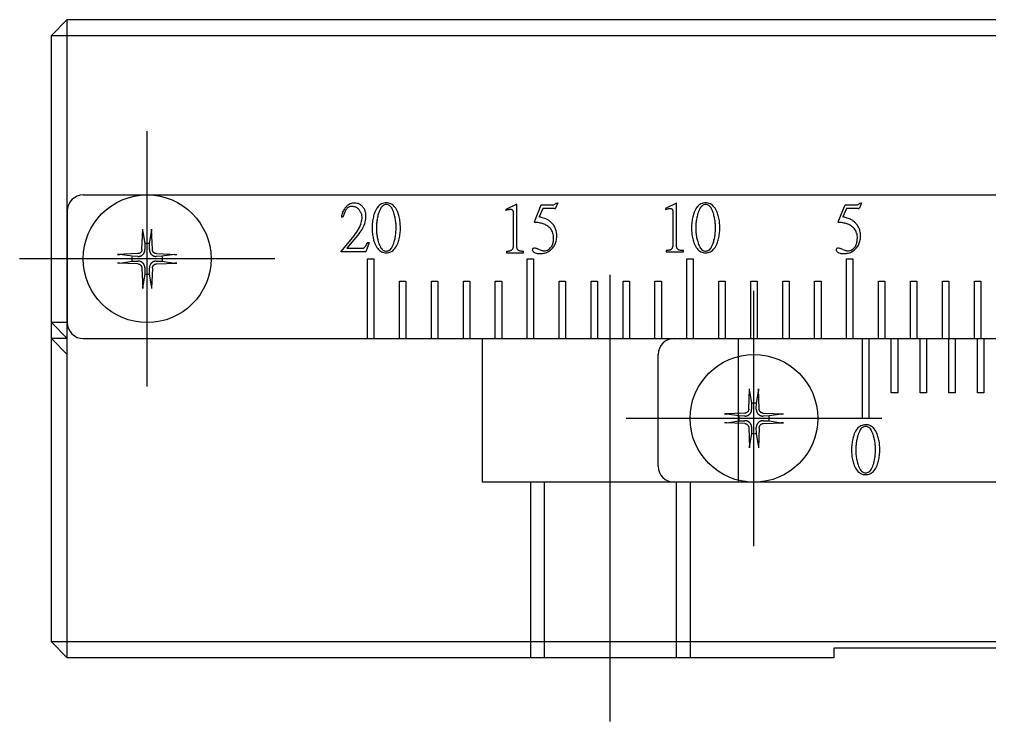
# Model space of a CAD drawing. Extents: x 1 to 214, y -1 to 198.
# Drawn here: x 78.76 to 109.13, y 69.02 to 91.02 of the extents above; entities that cross this region are included whole.
import ezdxf

# ---------------------------------------------------------------- set-up
doc = ezdxf.new("R2010")
doc.units = 0
doc.linetypes.add('CENTER', pattern=[50.8, 31.75, -6.35, 6.35, -6.35])
doc.linetypes.add('DASHED', pattern=[19.05, 12.7, -6.35])
doc.layers.get('0').update_dxf_attribs({"linetype": 'CONTINUOUS'})
doc.layers.add('CENTER', color=1, linetype='CENTER')

msp = doc.modelspace()

# ---------------------------------------------------------------- linework, layer by layer
at = {"color": 7, "linetype": 'CONTINUOUS'}
for p, q in [((79.757, 90.521), (80.257, 91.021)), ((80.257, 91.021), (139.257, 91.021)), ((80.257, 71.021), (80.257, 91.021)), ((79.757, 71.521), (79.757, 90.521)), ((79.757, 90.521), (139.757, 90.521)), ((80.757, 85.521), (138.757, 85.521)), ((94.333, 85.235), (93.989, 85.07)), ((93.989, 85.07), (93.989, 85.037)), ((94.024, 85.05), (94.06, 85.062)), ((94.06, 85.062), (94.078, 85.066)), ((94.078, 85.066), (94.097, 85.07)), ((94.097, 85.07), (94.116, 85.073)), ((94.116, 85.073), (94.135, 85.074)), ((94.135, 85.074), (94.145, 85.074)), ((94.145, 85.074), (94.155, 85.072)), ((94.155, 85.072), (94.16, 85.071)), ((94.16, 85.071), (94.165, 85.07)), ((94.165, 85.07), (94.17, 85.068)), ((94.17, 85.068), (94.174, 85.066)), ((94.174, 85.066), (94.179, 85.063)), ((94.179, 85.063), (94.183, 85.06)), ((94.183, 85.06), (94.187, 85.057)), ((94.187, 85.057), (94.191, 85.054)), ((94.333, 83.908), (94.333, 85.235)), ((94.883, 84.675), (95.097, 85.215)), ((95.142, 85.095), (95.032, 84.834)), ((95.097, 85.215), (95.47, 85.215)), ((95.513, 85.095), (95.142, 85.095)), ((95.613, 85.272), (95.546, 85.109)), ((95.568, 85.268), (95.613, 85.272)), ((99.333, 85.262), (98.989, 85.097)), ((98.989, 85.097), (98.989, 85.064)), ((98.989, 85.064), (99.024, 85.077)), ((99.024, 85.077), (99.06, 85.088)), ((99.06, 85.088), (99.078, 85.093)), ((99.078, 85.093), (99.097, 85.097)), ((99.097, 85.097), (99.116, 85.1)), ((99.116, 85.1), (99.135, 85.101)), ((99.135, 85.101), (99.145, 85.1)), ((99.145, 85.1), (99.155, 85.099)), ((99.155, 85.099), (99.16, 85.098)), ((99.16, 85.098), (99.165, 85.096)), ((99.165, 85.096), (99.17, 85.094)), ((99.17, 85.094), (99.174, 85.092)), ((99.174, 85.092), (99.179, 85.09)), ((99.179, 85.09), (99.183, 85.087)), ((99.183, 85.087), (99.187, 85.084)), ((99.187, 85.084), (99.191, 85.08)), ((99.191, 85.08), (99.194, 85.077)), ((99.194, 85.077), (99.197, 85.073)), ((99.197, 85.073), (99.203, 85.064)), ((99.203, 85.064), (99.207, 85.055)), ((99.333, 83.935), (99.333, 85.262)), ((104.393, 84.675), (104.607, 85.215)), ((104.652, 85.095), (104.542, 84.834)), ((104.607, 85.215), (104.98, 85.215)), ((105.023, 85.095), (104.652, 85.095)), ((105.123, 85.272), (105.056, 85.109)), ((105.078, 85.268), (105.123, 85.272)), ((80.257, 85.021), (80.257, 81.521)), ((88.881, 84.823), (88.84, 84.83)), ((88.97, 85.039), (88.949, 84.997)), ((93.989, 85.037), (94.024, 85.05)), ((94.191, 85.054), (94.194, 85.05)), ((94.194, 85.05), (94.197, 85.046)), ((94.197, 85.046), (94.203, 85.038)), ((94.203, 85.038), (94.207, 85.029)), ((94.207, 85.029), (94.211, 85.019)), ((94.211, 85.019), (94.213, 85.01)), ((94.213, 85.01), (94.216, 84.999)), ((94.216, 84.999), (94.217, 84.989)), ((94.217, 84.989), (94.218, 84.979)), ((94.218, 84.979), (94.219, 84.968)), ((94.219, 84.968), (94.219, 84.958)), ((94.219, 84.958), (94.219, 83.947)), ((99.207, 85.055), (99.211, 85.046)), ((99.211, 85.046), (99.213, 85.036)), ((99.213, 85.036), (99.216, 85.026)), ((99.216, 85.026), (99.217, 85.016)), ((99.217, 85.016), (99.218, 85.005)), ((99.218, 85.005), (99.219, 84.995)), ((99.219, 84.995), (99.219, 84.984)), ((99.219, 84.984), (99.219, 83.974)), ((82.594, 83.81), (82.619, 84.447)), ((82.618, 84.437), (82.619, 84.447)), ((82.618, 84.426), (82.618, 84.437)), ((82.618, 84.416), (82.618, 84.426)), ((82.618, 84.41), (82.618, 84.416)), ((82.618, 84.406), (82.618, 84.41)), ((82.618, 84.396), (82.618, 84.406)), ((82.619, 84.392), (82.618, 84.396)), ((82.619, 84.388), (82.619, 84.392)), ((82.619, 84.384), (82.619, 84.388)), ((82.619, 84.381), (82.619, 84.384)), ((82.62, 84.378), (82.619, 84.381)), ((82.62, 84.375), (82.62, 84.378)), ((82.62, 84.375), (82.68, 83.993)), ((82.834, 83.993), (82.894, 84.375)), ((82.895, 84.381), (82.894, 84.378)), ((82.894, 84.378), (82.894, 84.375)), ((82.895, 84.447), (82.895, 84.437)), ((82.92, 83.81), (82.895, 84.447)), ((82.895, 84.437), (82.896, 84.426)), ((82.896, 84.406), (82.895, 84.396)), ((82.895, 84.396), (82.895, 84.392)), ((82.895, 84.392), (82.895, 84.388)), ((82.895, 84.388), (82.895, 84.384)), ((82.895, 84.384), (82.895, 84.381)), ((82.896, 84.426), (82.896, 84.416)), ((82.896, 84.416), (82.896, 84.41)), ((82.896, 84.41), (82.896, 84.406)), ((88.834, 83.747), (89.188, 84.179)), ((89.392, 84.314), (89.011, 83.849)), ((82.68, 83.993), (82.684, 83.808)), ((82.83, 83.808), (82.834, 83.993)), ((89.011, 83.849), (89.468, 83.849)), ((89.706, 84.035), (89.6, 83.737)), ((89.665, 84.035), (89.706, 84.035)), ((94.204, 83.846), (94.199, 83.836)), ((94.207, 83.857), (94.204, 83.846)), ((94.21, 83.868), (94.207, 83.857)), ((94.213, 83.879), (94.21, 83.868)), ((94.216, 83.901), (94.213, 83.879)), ((94.218, 83.924), (94.216, 83.901)), ((94.219, 83.947), (94.218, 83.924)), ((94.334, 83.891), (94.333, 83.908)), ((94.335, 83.874), (94.334, 83.891)), ((94.338, 83.856), (94.335, 83.874)), ((94.343, 83.84), (94.338, 83.856)), ((99.188, 83.843), (99.182, 83.833)), ((99.194, 83.852), (99.188, 83.843)), ((99.199, 83.862), (99.194, 83.852)), ((99.204, 83.873), (99.199, 83.862)), ((99.207, 83.883), (99.204, 83.873)), ((99.21, 83.894), (99.207, 83.883)), ((99.213, 83.905), (99.21, 83.894)), ((99.216, 83.928), (99.213, 83.905)), ((99.218, 83.951), (99.216, 83.928)), ((99.219, 83.974), (99.218, 83.951)), ((99.334, 83.917), (99.333, 83.935)), ((99.335, 83.9), (99.334, 83.917)), ((99.338, 83.883), (99.335, 83.9)), ((99.343, 83.866), (99.338, 83.883)), ((99.346, 83.858), (99.343, 83.866)), ((99.35, 83.85), (99.346, 83.858)), ((99.354, 83.842), (99.35, 83.85)), ((99.358, 83.835), (99.354, 83.842)), ((82.468, 83.684), (81.831, 83.659)), ((81.831, 83.659), (81.842, 83.66)), ((81.842, 83.66), (81.852, 83.66)), ((81.852, 83.66), (81.863, 83.66)), ((81.863, 83.66), (81.868, 83.66)), ((81.868, 83.66), (81.873, 83.66)), ((81.873, 83.66), (81.882, 83.66)), ((81.882, 83.66), (81.886, 83.66)), ((81.886, 83.66), (81.89, 83.659)), ((81.89, 83.659), (81.894, 83.659)), ((81.894, 83.659), (81.897, 83.659)), ((81.897, 83.659), (81.9, 83.658)), ((81.9, 83.658), (81.903, 83.658)), ((82.285, 83.599), (81.903, 83.658)), ((82.47, 83.594), (82.285, 83.599)), ((82.48, 83.685), (82.468, 83.684)), ((82.492, 83.687), (82.48, 83.685)), ((82.504, 83.69), (82.492, 83.687)), ((82.516, 83.694), (82.504, 83.69)), ((82.527, 83.7), (82.516, 83.694)), ((82.538, 83.707), (82.527, 83.7)), ((82.547, 83.714), (82.538, 83.707)), ((82.556, 83.722), (82.547, 83.714)), ((82.564, 83.731), (82.556, 83.722)), ((82.572, 83.741), (82.564, 83.731)), ((82.578, 83.751), (82.572, 83.741)), ((82.584, 83.763), (82.578, 83.751)), ((82.588, 83.774), (82.584, 83.763)), ((82.591, 83.786), (82.588, 83.774)), ((82.593, 83.798), (82.591, 83.786)), ((82.594, 83.81), (82.593, 83.798)), ((82.92, 83.798), (82.92, 83.81)), ((82.923, 83.786), (82.92, 83.798)), ((82.926, 83.774), (82.923, 83.786)), ((82.93, 83.762), (82.926, 83.774)), ((82.936, 83.751), (82.93, 83.762)), ((82.942, 83.741), (82.936, 83.751)), ((82.95, 83.731), (82.942, 83.741)), ((82.958, 83.722), (82.95, 83.731)), ((82.967, 83.714), (82.958, 83.722)), ((82.976, 83.706), (82.967, 83.714)), ((82.987, 83.7), (82.976, 83.706)), ((82.998, 83.694), (82.987, 83.7)), ((83.01, 83.69), (82.998, 83.694)), ((83.022, 83.687), (83.01, 83.69)), ((83.034, 83.685), (83.022, 83.687)), ((83.046, 83.684), (83.034, 83.685)), ((83.229, 83.599), (83.044, 83.594)), ((83.046, 83.684), (83.683, 83.659)), ((83.611, 83.658), (83.229, 83.599)), ((83.611, 83.658), (83.614, 83.658)), ((83.614, 83.658), (83.617, 83.659)), ((83.617, 83.659), (83.62, 83.659)), ((83.62, 83.659), (83.624, 83.659)), ((83.624, 83.659), (83.628, 83.66)), ((83.628, 83.66), (83.632, 83.66)), ((83.632, 83.66), (83.641, 83.66)), ((83.641, 83.66), (83.646, 83.66)), ((83.646, 83.66), (83.651, 83.66)), ((83.651, 83.66), (83.662, 83.66)), ((83.662, 83.66), (83.672, 83.66)), ((83.672, 83.66), (83.683, 83.659)), ((88.834, 83.737), (88.834, 83.747)), ((89.6, 83.737), (88.834, 83.737)), ((94.029, 83.752), (94.009, 83.751)), ((94.009, 83.751), (94.009, 83.711)), ((94.009, 83.711), (94.545, 83.711)), ((94.05, 83.754), (94.029, 83.752)), ((94.07, 83.756), (94.05, 83.754)), ((94.09, 83.76), (94.07, 83.756)), ((94.11, 83.764), (94.09, 83.76)), ((94.128, 83.769), (94.11, 83.764)), ((94.144, 83.776), (94.128, 83.769)), ((94.151, 83.78), (94.144, 83.776)), ((94.158, 83.784), (94.151, 83.78)), ((94.167, 83.791), (94.158, 83.784)), ((94.175, 83.799), (94.167, 83.791)), ((94.182, 83.807), (94.175, 83.799)), ((94.188, 83.816), (94.182, 83.807)), ((94.194, 83.826), (94.188, 83.816)), ((94.199, 83.836), (94.194, 83.826)), ((94.346, 83.831), (94.343, 83.84)), ((94.35, 83.824), (94.346, 83.831)), ((94.354, 83.816), (94.35, 83.824)), ((94.358, 83.809), (94.354, 83.816)), ((94.363, 83.802), (94.358, 83.809)), ((94.369, 83.795), (94.363, 83.802)), ((94.375, 83.789), (94.369, 83.795)), ((94.382, 83.784), (94.375, 83.789)), ((94.39, 83.779), (94.382, 83.784)), ((94.399, 83.774), (94.39, 83.779)), ((94.408, 83.771), (94.399, 83.774)), ((94.418, 83.767), (94.408, 83.771)), ((94.437, 83.762), (94.418, 83.767)), ((94.457, 83.758), (94.437, 83.762)), ((94.478, 83.755), (94.457, 83.758)), ((94.5, 83.753), (94.478, 83.755)), ((94.523, 83.752), (94.5, 83.753)), ((94.545, 83.751), (94.523, 83.752)), ((94.545, 83.711), (94.545, 83.751)), ((99.029, 83.779), (99.009, 83.778)), ((99.009, 83.778), (99.009, 83.737)), ((99.009, 83.737), (99.545, 83.737)), ((99.05, 83.781), (99.029, 83.779)), ((99.07, 83.783), (99.05, 83.781)), ((99.09, 83.786), (99.07, 83.783)), ((99.11, 83.79), (99.09, 83.786)), ((99.128, 83.796), (99.11, 83.79)), ((99.144, 83.802), (99.128, 83.796)), ((99.151, 83.806), (99.144, 83.802)), ((99.158, 83.811), (99.151, 83.806)), ((99.167, 83.817), (99.158, 83.811)), ((99.175, 83.825), (99.167, 83.817)), ((99.182, 83.833), (99.175, 83.825)), ((99.363, 83.828), (99.358, 83.835)), ((99.369, 83.822), (99.363, 83.828)), ((99.375, 83.816), (99.369, 83.822)), ((99.382, 83.811), (99.375, 83.816)), ((99.39, 83.805), (99.382, 83.811)), ((99.399, 83.801), (99.39, 83.805)), ((99.408, 83.797), (99.399, 83.801)), ((99.418, 83.794), (99.408, 83.797)), ((99.437, 83.788), (99.418, 83.794)), ((99.457, 83.784), (99.437, 83.788)), ((99.478, 83.781), (99.457, 83.784)), ((99.5, 83.779), (99.478, 83.781)), ((99.523, 83.778), (99.5, 83.779)), ((99.545, 83.778), (99.523, 83.778)), ((99.545, 83.737), (99.545, 83.778)), ((81.842, 83.383), (81.831, 83.383)), ((82.468, 83.359), (81.831, 83.383)), ((81.852, 83.383), (81.842, 83.383)), ((81.863, 83.382), (81.852, 83.383)), ((81.868, 83.382), (81.863, 83.382)), ((81.873, 83.382), (81.868, 83.382)), ((81.882, 83.383), (81.873, 83.382)), ((81.886, 83.383), (81.882, 83.383)), ((81.89, 83.383), (81.886, 83.383)), ((81.894, 83.383), (81.89, 83.383)), ((81.897, 83.384), (81.894, 83.383)), ((81.9, 83.384), (81.897, 83.384)), ((81.903, 83.384), (81.9, 83.384)), ((81.903, 83.384), (82.285, 83.444)), ((82.285, 83.444), (82.47, 83.448)), ((82.468, 83.359), (82.48, 83.358)), ((82.48, 83.358), (82.492, 83.356)), ((82.492, 83.356), (82.504, 83.352)), ((82.504, 83.352), (82.516, 83.348)), ((82.516, 83.348), (82.527, 83.343)), ((82.527, 83.343), (82.537, 83.336)), ((82.537, 83.336), (82.547, 83.329)), ((82.547, 83.329), (82.556, 83.32)), ((82.556, 83.32), (82.564, 83.312)), ((82.564, 83.312), (82.572, 83.302)), ((82.572, 83.302), (82.578, 83.291)), ((82.578, 83.291), (82.584, 83.28)), ((82.584, 83.28), (82.588, 83.268)), ((82.588, 83.268), (82.591, 83.256)), ((82.591, 83.256), (82.593, 83.244)), ((82.593, 83.244), (82.594, 83.232)), ((82.684, 83.234), (82.68, 83.049)), ((82.834, 83.049), (82.83, 83.234)), ((82.92, 83.244), (82.923, 83.256)), ((82.92, 83.232), (82.92, 83.244)), ((82.923, 83.256), (82.926, 83.268)), ((82.926, 83.268), (82.93, 83.28)), ((82.93, 83.28), (82.936, 83.291)), ((82.936, 83.291), (82.942, 83.302)), ((82.942, 83.302), (82.95, 83.312)), ((82.95, 83.312), (82.958, 83.32)), ((82.958, 83.32), (82.967, 83.329)), ((82.967, 83.329), (82.976, 83.336)), ((82.976, 83.336), (82.987, 83.342)), ((82.987, 83.342), (82.998, 83.348)), ((82.998, 83.348), (83.01, 83.352)), ((83.01, 83.352), (83.022, 83.356)), ((83.022, 83.356), (83.034, 83.358)), ((83.034, 83.358), (83.046, 83.359)), ((83.044, 83.448), (83.229, 83.444)), ((83.046, 83.359), (83.683, 83.383)), ((83.229, 83.444), (83.611, 83.384)), ((83.614, 83.384), (83.611, 83.384)), ((83.617, 83.384), (83.614, 83.384)), ((83.62, 83.383), (83.617, 83.384)), ((83.624, 83.383), (83.62, 83.383)), ((83.628, 83.383), (83.624, 83.383)), ((83.632, 83.383), (83.628, 83.383)), ((83.641, 83.382), (83.632, 83.383)), ((83.646, 83.382), (83.641, 83.382)), ((83.651, 83.382), (83.646, 83.382)), ((83.662, 83.383), (83.651, 83.382)), ((83.672, 83.383), (83.662, 83.383)), ((83.683, 83.383), (83.672, 83.383)), ((89.657, 81.021), (89.657, 83.521)), ((89.657, 83.521), (89.857, 83.521)), ((89.857, 83.521), (89.857, 81.021)), ((94.657, 81.021), (94.657, 83.521)), ((94.657, 83.521), (94.857, 83.521)), ((94.857, 83.521), (94.857, 81.021)), ((99.657, 81.021), (99.657, 83.521)), ((99.657, 83.521), (99.857, 83.521)), ((99.857, 83.521), (99.857, 81.021)), ((104.657, 81.021), (104.657, 83.521)), ((104.657, 83.521), (104.857, 83.521)), ((104.857, 83.521), (104.857, 81.021)), ((82.594, 83.232), (82.619, 82.595)), ((82.68, 83.049), (82.62, 82.667)), ((82.894, 82.667), (82.834, 83.049)), ((82.92, 83.232), (82.895, 82.595)), ((82.618, 82.646), (82.619, 82.651)), ((82.618, 82.637), (82.618, 82.646)), ((82.618, 82.632), (82.618, 82.637)), ((82.618, 82.627), (82.618, 82.632)), ((82.618, 82.616), (82.618, 82.627)), ((82.619, 82.662), (82.62, 82.665)), ((82.619, 82.658), (82.619, 82.662)), ((82.619, 82.655), (82.619, 82.658)), ((82.619, 82.651), (82.619, 82.655)), ((82.62, 82.665), (82.62, 82.667)), ((82.894, 82.667), (82.894, 82.665)), ((82.894, 82.665), (82.895, 82.662)), ((82.895, 82.662), (82.895, 82.658)), ((82.895, 82.658), (82.895, 82.655)), ((82.895, 82.655), (82.895, 82.651)), ((82.895, 82.651), (82.895, 82.646)), ((82.895, 82.646), (82.896, 82.637)), ((82.896, 82.637), (82.896, 82.632)), ((82.896, 82.632), (82.896, 82.627)), ((82.896, 82.627), (82.896, 82.616)), ((90.657, 81.021), (90.657, 82.821)), ((90.657, 82.821), (90.857, 82.821)), ((90.857, 82.821), (90.857, 81.021)), ((91.657, 81.021), (91.657, 82.821)), ((91.657, 82.821), (91.857, 82.821)), ((91.857, 82.821), (91.857, 81.021)), ((92.657, 81.021), (92.657, 82.821)), ((92.657, 82.821), (92.857, 82.821)), ((92.857, 82.821), (92.857, 81.021)), ((93.657, 81.021), (93.657, 82.821)), ((93.657, 82.821), (93.857, 82.821)), ((93.857, 82.821), (93.857, 81.021)), ((95.657, 81.021), (95.657, 82.821)), ((95.657, 82.821), (95.857, 82.821)), ((95.857, 82.821), (95.857, 81.021)), ((96.657, 81.021), (96.657, 82.821)), ((96.657, 82.821), (96.857, 82.821)), ((96.857, 82.821), (96.857, 81.021)), ((97.657, 81.021), (97.657, 82.821)), ((97.657, 82.821), (97.857, 82.821)), ((97.857, 82.821), (97.857, 81.021)), ((98.657, 81.021), (98.657, 82.821)), ((98.657, 82.821), (98.857, 82.821)), ((98.857, 82.821), (98.857, 81.021)), ((100.657, 81.021), (100.657, 82.821)), ((100.657, 82.821), (100.857, 82.821)), ((100.857, 82.821), (100.857, 81.021)), ((101.657, 81.021), (101.657, 82.821)), ((101.657, 82.821), (101.857, 82.821)), ((101.857, 82.821), (101.857, 81.021)), ((102.657, 81.021), (102.657, 82.821)), ((102.657, 82.821), (102.857, 82.821)), ((102.857, 82.821), (102.857, 81.021)), ((103.657, 81.021), (103.657, 82.821)), ((103.657, 82.821), (103.857, 82.821)), ((103.857, 82.821), (103.857, 81.021)), ((105.657, 81.021), (105.657, 82.821)), ((105.657, 82.821), (105.857, 82.821)), ((105.857, 82.821), (105.857, 81.021)), ((106.657, 81.021), (106.657, 82.821)), ((106.657, 82.821), (106.857, 82.821)), ((106.857, 82.821), (106.857, 81.021)), ((107.657, 81.021), (107.657, 82.821)), ((107.657, 82.821), (107.857, 82.821)), ((107.857, 82.821), (107.857, 81.021)), ((108.657, 81.021), (108.657, 82.821)), ((108.657, 82.821), (108.857, 82.821)), ((108.857, 82.821), (108.857, 81.021)), ((82.618, 82.606), (82.618, 82.616)), ((82.619, 82.595), (82.618, 82.606)), ((82.896, 82.616), (82.895, 82.606)), ((82.895, 82.606), (82.895, 82.595)), ((79.757, 81.521), (80.257, 81.021)), ((80.257, 81.521), (79.757, 81.521)), ((79.757, 81.021), (80.257, 80.521)), ((80.257, 81.021), (79.757, 81.021)), ((80.757, 81.021), (138.757, 81.021)), ((105.157, 78.521), (105.157, 81.021)), ((105.357, 81.021), (105.357, 78.521)), ((106.057, 79.321), (106.057, 81.021)), ((106.257, 81.021), (106.257, 79.321)), ((106.957, 79.321), (106.957, 81.021)), ((107.157, 81.021), (107.157, 79.321)), ((107.857, 79.321), (107.857, 81.021)), ((108.057, 81.021), (108.057, 79.321)), ((108.757, 79.321), (108.757, 81.021)), ((108.957, 81.021), (108.957, 79.321)), ((98.757, 77.021), (98.757, 80.521)), ((101.594, 78.81), (101.619, 79.447)), ((101.618, 79.437), (101.619, 79.447)), ((101.618, 79.426), (101.618, 79.437)), ((101.618, 79.416), (101.618, 79.426)), ((101.618, 79.41), (101.618, 79.416)), ((101.618, 79.406), (101.618, 79.41)), ((101.618, 79.396), (101.618, 79.406)), ((101.619, 79.392), (101.618, 79.396)), ((101.619, 79.388), (101.619, 79.392)), ((101.619, 79.384), (101.619, 79.388)), ((101.619, 79.381), (101.619, 79.384)), ((101.62, 79.378), (101.619, 79.381)), ((101.62, 79.375), (101.62, 79.378)), ((101.62, 79.375), (101.68, 78.993)), ((101.834, 78.993), (101.894, 79.375)), ((101.895, 79.381), (101.894, 79.378)), ((101.894, 79.378), (101.894, 79.375)), ((101.895, 79.447), (101.895, 79.437)), ((101.92, 78.81), (101.895, 79.447)), ((101.895, 79.437), (101.896, 79.426)), ((101.896, 79.406), (101.895, 79.396)), ((101.895, 79.396), (101.895, 79.392)), ((101.895, 79.392), (101.895, 79.388)), ((101.895, 79.388), (101.895, 79.384)), ((101.895, 79.384), (101.895, 79.381)), ((101.896, 79.426), (101.896, 79.416)), ((101.896, 79.416), (101.896, 79.41)), ((101.896, 79.41), (101.896, 79.406)), ((106.257, 79.321), (106.057, 79.321)), ((107.157, 79.321), (106.957, 79.321)), ((108.057, 79.321), (107.857, 79.321)), ((108.957, 79.321), (108.757, 79.321)), ((101.68, 78.993), (101.684, 78.808)), ((101.83, 78.808), (101.834, 78.993)), ((101.468, 78.684), (100.831, 78.659)), ((101.48, 78.685), (101.468, 78.684)), ((101.492, 78.687), (101.48, 78.685)), ((101.504, 78.69), (101.492, 78.687)), ((101.516, 78.694), (101.504, 78.69)), ((101.527, 78.7), (101.516, 78.694)), ((101.538, 78.707), (101.527, 78.7)), ((101.547, 78.714), (101.538, 78.707)), ((101.556, 78.722), (101.547, 78.714)), ((101.564, 78.731), (101.556, 78.722)), ((101.572, 78.741), (101.564, 78.731)), ((101.578, 78.751), (101.572, 78.741)), ((101.584, 78.763), (101.578, 78.751)), ((101.588, 78.774), (101.584, 78.763)), ((101.591, 78.786), (101.588, 78.774)), ((101.593, 78.798), (101.591, 78.786)), ((101.594, 78.81), (101.593, 78.798)), ((101.92, 78.798), (101.92, 78.81)), ((101.923, 78.786), (101.92, 78.798)), ((101.926, 78.774), (101.923, 78.786)), ((101.93, 78.762), (101.926, 78.774)), ((101.936, 78.751), (101.93, 78.762)), ((101.942, 78.741), (101.936, 78.751)), ((101.95, 78.731), (101.942, 78.741)), ((101.958, 78.722), (101.95, 78.731)), ((101.967, 78.714), (101.958, 78.722)), ((101.976, 78.706), (101.967, 78.714)), ((101.987, 78.7), (101.976, 78.706)), ((101.998, 78.694), (101.987, 78.7)), ((102.01, 78.69), (101.998, 78.694)), ((102.022, 78.687), (102.01, 78.69)), ((102.034, 78.685), (102.022, 78.687)), ((102.046, 78.684), (102.034, 78.685)), ((102.046, 78.684), (102.683, 78.659)), ((100.831, 78.659), (100.842, 78.66)), ((100.842, 78.383), (100.831, 78.383)), ((101.468, 78.359), (100.831, 78.383)), ((100.842, 78.66), (100.852, 78.66)), ((100.852, 78.383), (100.842, 78.383)), ((100.852, 78.66), (100.863, 78.66)), ((100.863, 78.382), (100.852, 78.383)), ((100.863, 78.66), (100.868, 78.66)), ((100.868, 78.382), (100.863, 78.382)), ((100.868, 78.66), (100.873, 78.66)), ((100.873, 78.382), (100.868, 78.382)), ((100.873, 78.66), (100.882, 78.66)), ((100.882, 78.383), (100.873, 78.382)), ((100.882, 78.66), (100.886, 78.66)), ((100.886, 78.383), (100.882, 78.383)), ((100.886, 78.66), (100.89, 78.659)), ((100.89, 78.383), (100.886, 78.383)), ((100.89, 78.659), (100.894, 78.659)), ((100.894, 78.383), (100.89, 78.383)), ((100.894, 78.659), (100.897, 78.659)), ((100.897, 78.384), (100.894, 78.383)), ((100.897, 78.659), (100.9, 78.658)), ((100.9, 78.384), (100.897, 78.384)), ((100.9, 78.658), (100.903, 78.658)), ((100.903, 78.384), (100.9, 78.384)), ((101.285, 78.599), (100.903, 78.658)), ((100.903, 78.384), (101.285, 78.444)), ((101.47, 78.594), (101.285, 78.599)), ((101.285, 78.444), (101.47, 78.448)), ((102.229, 78.599), (102.044, 78.594)), ((102.044, 78.448), (102.229, 78.444)), ((102.046, 78.359), (102.683, 78.383)), ((102.611, 78.658), (102.229, 78.599)), ((102.229, 78.444), (102.611, 78.384)), ((102.611, 78.658), (102.614, 78.658)), ((102.614, 78.384), (102.611, 78.384)), ((102.614, 78.658), (102.617, 78.659)), ((102.617, 78.384), (102.614, 78.384)), ((102.617, 78.659), (102.62, 78.659)), ((102.62, 78.383), (102.617, 78.384)), ((102.62, 78.659), (102.624, 78.659)), ((102.624, 78.383), (102.62, 78.383)), ((102.624, 78.659), (102.628, 78.66)), ((102.628, 78.383), (102.624, 78.383)), ((102.628, 78.66), (102.632, 78.66)), ((102.632, 78.383), (102.628, 78.383)), ((102.632, 78.66), (102.641, 78.66)), ((102.641, 78.382), (102.632, 78.383)), ((102.641, 78.66), (102.646, 78.66)), ((102.646, 78.382), (102.641, 78.382)), ((102.646, 78.66), (102.651, 78.66)), ((102.651, 78.382), (102.646, 78.382)), ((102.651, 78.66), (102.662, 78.66)), ((102.662, 78.383), (102.651, 78.382)), ((102.662, 78.66), (102.672, 78.66)), ((102.672, 78.383), (102.662, 78.383)), ((102.672, 78.66), (102.683, 78.659)), ((102.683, 78.383), (102.672, 78.383)), ((105.357, 78.521), (105.157, 78.521)), ((101.468, 78.359), (101.48, 78.358)), ((101.48, 78.358), (101.492, 78.356)), ((101.492, 78.356), (101.504, 78.352)), ((101.504, 78.352), (101.516, 78.348)), ((101.516, 78.348), (101.527, 78.343)), ((101.527, 78.343), (101.537, 78.336)), ((101.537, 78.336), (101.547, 78.329)), ((101.547, 78.329), (101.556, 78.32)), ((101.556, 78.32), (101.564, 78.312)), ((101.564, 78.312), (101.572, 78.302)), ((101.572, 78.302), (101.578, 78.291)), ((101.578, 78.291), (101.584, 78.28)), ((101.584, 78.28), (101.588, 78.268)), ((101.588, 78.268), (101.591, 78.256)), ((101.591, 78.256), (101.593, 78.244)), ((101.593, 78.244), (101.594, 78.232)), ((101.594, 78.232), (101.619, 77.595)), ((101.684, 78.234), (101.68, 78.049)), ((101.834, 78.049), (101.83, 78.234)), ((101.92, 78.232), (101.895, 77.595)), ((101.92, 78.244), (101.923, 78.256)), ((101.92, 78.232), (101.92, 78.244)), ((101.923, 78.256), (101.926, 78.268)), ((101.926, 78.268), (101.93, 78.28)), ((101.93, 78.28), (101.936, 78.291)), ((101.936, 78.291), (101.942, 78.302)), ((101.942, 78.302), (101.95, 78.312)), ((101.95, 78.312), (101.958, 78.32)), ((101.958, 78.32), (101.967, 78.329)), ((101.967, 78.329), (101.976, 78.336)), ((101.976, 78.336), (101.987, 78.342)), ((101.987, 78.342), (101.998, 78.348)), ((101.998, 78.348), (102.01, 78.352)), ((102.01, 78.352), (102.022, 78.356)), ((102.022, 78.356), (102.034, 78.358)), ((102.034, 78.358), (102.046, 78.359)), ((101.68, 78.049), (101.62, 77.667)), ((101.894, 77.667), (101.834, 78.049)), ((101.618, 77.646), (101.619, 77.651)), ((101.618, 77.637), (101.618, 77.646)), ((101.618, 77.632), (101.618, 77.637)), ((101.618, 77.627), (101.618, 77.632)), ((101.618, 77.616), (101.618, 77.627)), ((101.618, 77.606), (101.618, 77.616)), ((101.619, 77.595), (101.618, 77.606)), ((101.619, 77.662), (101.62, 77.665)), ((101.619, 77.658), (101.619, 77.662)), ((101.619, 77.655), (101.619, 77.658)), ((101.619, 77.651), (101.619, 77.655)), ((101.62, 77.665), (101.62, 77.667)), ((101.894, 77.667), (101.894, 77.665)), ((101.894, 77.665), (101.895, 77.662)), ((101.895, 77.662), (101.895, 77.658)), ((101.895, 77.658), (101.895, 77.655)), ((101.895, 77.655), (101.895, 77.651)), ((101.895, 77.651), (101.895, 77.646)), ((101.895, 77.646), (101.896, 77.637)), ((101.896, 77.616), (101.895, 77.606)), ((101.895, 77.606), (101.895, 77.595)), ((101.896, 77.637), (101.896, 77.632)), ((101.896, 77.632), (101.896, 77.627)), ((101.896, 77.627), (101.896, 77.616)), ((120.257, 76.521), (99.257, 76.521)), ((80.257, 71.021), (79.757, 71.521)), ((139.757, 71.521), (79.757, 71.521)), ((115.257, 71.321), (104.257, 71.321)), ((104.257, 71.321), (104.257, 71.021)), ((104.257, 71.021), (80.257, 71.021))]:
    msp.add_line(p, q, dxfattribs=at)
at = {"color": 3, "linetype": 'DASHED'}
for p, q in [((93.257, 76.521), (93.257, 81.021)), ((101.257, 81.021), (101.257, 76.521)), ((101.257, 76.521), (93.257, 76.521)), ((94.757, 76.521), (94.757, 71.021)), ((95.19, 76.521), (95.19, 71.021)), ((99.324, 76.521), (99.324, 71.021)), ((99.757, 76.521), (99.757, 71.021))]:
    msp.add_line(p, q, dxfattribs=at)
at = {"color": 7, "linetype": 'CONTINUOUS'}
for centre in [(82.757, 83.521), (101.757, 78.521)]:
    msp.add_circle(centre, 2, dxfattribs=at)
for centre, radius, start, end in [((80.757, 85.021), 0.5, 90, 180), ((89.42, 84.781), 0.576, 148.0489, 160.7352), ((89.29, 84.861), 0.423, 132.3214, 147.9228), ((89.23, 84.885), 0.302, 132.9391, 149.2691), ((89.257, 84.896), 0.375, 118.4884, 132.2517), ((89.164, 84.954), 0.206, 111.5948, 132.6348), ((89.24, 84.925), 0.342, 103.6429, 118.3041), ((89.16, 84.958), 0.202, 89.5516, 110.9653), ((89.245, 84.906), 0.362, 96.4208, 103.6375), ((89.165, 84.826), 0.334, 72.6525, 90.5576), ((89.249, 84.87), 0.398, 89.9373, 96.4128), ((89.251, 84.918), 0.35, 75.0868, 90.2803), ((89.182, 84.886), 0.272, 51.7201, 72.2767), ((89.258, 84.95), 0.317, 58.6281, 74.8604), ((89.151, 84.85), 0.319, 32.8131, 51.2558), ((89.233, 84.911), 0.363, 43.5924, 58.3948), ((89.204, 84.889), 0.4, 27.9732, 43.1021), ((89.197, 84.887), 0.407, 12.8301, 27.765), ((90.482, 84.747), 0.642, 141.8067, 158.4258), ((90.258, 84.918), 0.359, 116.5466, 141.2478), ((90.767, 84.714), 0.8, 152.3497, 165.2539), ((90.332, 84.942), 0.308, 128.0346, 152.5067), ((90.24, 84.94), 0.332, 89.2937, 115.4267), ((90.244, 85.048), 0.171, 89.8353, 126.5002), ((90.248, 84.938), 0.334, 64.6264, 90.6532), ((90.245, 85.046), 0.173, 53.6842, 90.279), ((90.16, 84.945), 0.305, 27.3429, 52.1158), ((90.232, 84.921), 0.356, 38.658, 63.5476), ((89.745, 84.726), 0.774, 14.2709, 27.586), ((90.019, 84.754), 0.627, 21.378, 38.3895), ((95.47, 85.318), 0.103, 269.9573, 289.456), ((95.463, 85.337), 0.123, 289.8018, 307.0841), ((95.514, 85.168), 0.0733, 269.1351, 281.9708), ((95.524, 85.124), 0.0281, 281.4538, 305.805), ((95.424, 85.387), 0.187, 307.1607, 320.255), ((95.531, 85.113), 0.0151, 307.0574, 344.0647), ((100.482, 84.747), 0.642, 141.8067, 158.4258), ((100.258, 84.918), 0.359, 116.5466, 141.2478), ((100.767, 84.714), 0.8, 152.3497, 165.2539), ((100.332, 84.942), 0.308, 128.0346, 152.5067), ((100.24, 84.94), 0.332, 89.2937, 115.4267), ((100.244, 85.048), 0.171, 89.8353, 126.5002), ((100.248, 84.938), 0.334, 64.6264, 90.6532), ((100.245, 85.046), 0.173, 53.6842, 90.279), ((100.16, 84.945), 0.305, 27.3429, 52.1158), ((100.232, 84.921), 0.356, 38.658, 63.5476), ((99.745, 84.726), 0.774, 14.2709, 27.586), ((100.019, 84.754), 0.627, 21.378, 38.3895), ((104.98, 85.318), 0.103, 269.9573, 289.456), ((104.973, 85.337), 0.123, 289.8018, 307.0841), ((105.024, 85.168), 0.0733, 269.1351, 281.9708), ((105.034, 85.124), 0.0281, 281.4538, 305.805), ((104.934, 85.387), 0.187, 307.1607, 320.255), ((105.041, 85.113), 0.0151, 307.0574, 344.0647), ((89.698, 84.684), 0.87, 160.7364, 170.373), ((93.961, 82.94), 5.418, 158.5052, 159.6588), ((90.768, 84.2), 1.986, 156.3322, 158.5817), ((89.088, 84.794), 0.402, 22.4054, 34.6466), ((88.827, 84.834), 0.661, 339.4358, 355.7466), ((89.126, 84.811), 0.361, 9.1763, 22.326), ((89.112, 84.809), 0.374, 356.2219, 9.0537), ((88.835, 84.864), 0.771, 345.732, 0.0514), ((89.102, 84.867), 0.504, 359.7279, 12.6493), ((91.142, 84.527), 1.338, 166.7882, 173.9019), ((90.934, 84.575), 1.125, 158.7761, 166.7628), ((91.464, 84.497), 1.529, 169.4141, 174.7865), ((91.442, 84.501), 1.507, 163.9788, 169.4048), ((89.041, 84.51), 1.51, 10.2609, 15.6321), ((88.985, 84.501), 1.566, 5.0093, 10.2518), ((89.605, 84.588), 1.073, 13.2882, 21.5696), ((89.365, 84.532), 1.32, 6.0471, 13.2628), ((94.523, 82.697), 2.197, 73.9631, 76.5892), ((94.809, 83.69), 1.163, 70.0124, 74.0248), ((95.027, 84.285), 0.53, 63.3872, 70.1611), ((95.034, 84.272), 0.538, 55.5472, 64.6615), ((101.142, 84.527), 1.338, 166.7882, 173.9019), ((100.934, 84.575), 1.125, 158.7761, 166.7628), ((101.464, 84.497), 1.529, 169.4141, 174.7865), ((101.442, 84.501), 1.507, 163.9788, 169.4048), ((99.041, 84.51), 1.51, 10.2609, 15.6321), ((98.985, 84.501), 1.566, 5.0093, 10.2518), ((99.605, 84.588), 1.073, 13.2882, 21.5696), ((99.365, 84.532), 1.32, 6.0471, 13.2628), ((104.032, 82.697), 2.197, 73.9631, 76.5892), ((104.319, 83.69), 1.163, 70.0124, 74.0248), ((104.537, 84.285), 0.53, 63.3872, 70.1611), ((104.544, 84.272), 0.538, 55.5472, 64.6615), ((88.379, 85.001), 1.139, 328.1596, 339.4846), ((88.592, 84.982), 1.043, 320.14, 331.8365), ((88.78, 84.88), 0.829, 331.9297, 345.5693), ((91.447, 84.494), 1.646, 173.9099, 180.1105), ((91.48, 84.488), 1.678, 179.881, 186.0309), ((91.527, 84.492), 1.593, 174.795, 180.0242), ((91.672, 84.49), 1.738, 179.9442, 184.9832), ((88.887, 84.492), 1.665, 359.9697, 5.0017), ((88.76, 84.489), 1.791, 355.1774, 0.0578), ((89.012, 84.495), 1.674, 359.8807, 6.0387), ((88.997, 84.487), 1.69, 353.9893, 0.1283), ((94.929, 84.659), 0.0479, 160.8609, 169.2763), ((94.89, 84.666), 0.0092, 167.2044, 192.7956), ((94.883, 84.664), 0.00178, 193.6323, 272.6279), ((94.86, 83.642), 1.021, 80.4715, 88.6731), ((94.9, 83.883), 0.776, 70.6148, 80.4628), ((94.947, 84.019), 0.633, 59.2808, 70.5721), ((95.04, 84.167), 0.458, 39.8178, 59.7095), ((95.023, 84.256), 0.558, 46.6126, 55.5054), ((95.085, 84.21), 0.395, 17.3246, 39.2769), ((94.979, 84.211), 0.62, 38.2978, 46.5808), ((95.038, 84.262), 0.543, 24.2446, 37.8899), ((95.013, 84.252), 0.57, 10.8892, 24.1023), ((101.447, 84.494), 1.646, 173.9099, 180.1105), ((101.48, 84.488), 1.678, 179.881, 186.0309), ((101.527, 84.492), 1.593, 174.795, 180.0242), ((101.672, 84.49), 1.738, 179.9442, 184.9832), ((98.887, 84.492), 1.665, 359.9697, 5.0017), ((98.76, 84.489), 1.791, 355.1774, 0.0578), ((99.012, 84.495), 1.674, 359.8807, 6.0387), ((98.997, 84.487), 1.69, 353.9893, 0.1283), ((104.438, 84.659), 0.0479, 160.8609, 169.2763), ((104.4, 84.666), 0.0092, 167.2044, 192.7956), ((104.393, 84.664), 0.00178, 193.6323, 272.6279), ((104.369, 83.642), 1.021, 80.4715, 88.6731), ((104.41, 83.883), 0.776, 70.6148, 80.4628), ((104.457, 84.019), 0.633, 59.2808, 70.5721), ((104.55, 84.167), 0.458, 39.8178, 59.7095), ((104.532, 84.256), 0.558, 46.6126, 55.5054), ((104.595, 84.21), 0.395, 17.3246, 39.2769), ((104.489, 84.211), 0.62, 38.2978, 46.5808), ((104.547, 84.262), 0.543, 24.2446, 37.8899), ((104.523, 84.252), 0.57, 10.8892, 24.1023), ((87.645, 85.454), 2.001, 320.461, 328.23), ((91.137, 84.452), 1.334, 186.0315, 193.2001), ((90.903, 84.397), 1.093, 193.2098, 201.3991), ((91.474, 84.472), 1.539, 184.9857, 190.449), ((91.333, 84.446), 1.395, 190.4551, 196.2875), ((89.145, 84.442), 1.404, 344.0998, 349.8418), ((88.987, 84.47), 1.564, 349.8375, 355.1847), ((89.61, 84.39), 1.067, 338.4257, 346.7665), ((89.362, 84.449), 1.322, 346.768, 354.0003), ((94.971, 84.179), 0.514, 358.4839, 16.8828), ((94.833, 84.174), 0.651, 348.3503, 359.2247), ((94.945, 84.235), 0.639, 345.7632, 358.7145), ((94.89, 84.23), 0.694, 359.2215, 10.7983), ((101.137, 84.452), 1.334, 186.0315, 193.2001), ((100.903, 84.397), 1.093, 193.2098, 201.3991), ((101.474, 84.472), 1.539, 184.9857, 190.449), ((101.333, 84.446), 1.395, 190.4551, 196.2875), ((99.145, 84.442), 1.404, 344.0998, 349.8418), ((98.987, 84.47), 1.564, 349.8375, 355.1847), ((99.61, 84.39), 1.067, 338.4257, 346.7665), ((99.362, 84.449), 1.322, 346.768, 354.0003), ((104.481, 84.179), 0.514, 358.4839, 16.8828), ((104.343, 84.174), 0.651, 348.3503, 359.2247), ((104.455, 84.235), 0.639, 345.7632, 358.7145), ((104.4, 84.23), 0.694, 359.2215, 10.7983), ((82.757, 83.521), 0.479, 80.6957, 99.3043), ((89.469, 84.038), 0.188, 269.5768, 282.2782), ((89.481, 83.982), 0.132, 282.3604, 298.5053), ((89.489, 83.966), 0.114, 298.775, 316.587), ((89.441, 84.027), 0.19, 313.2265, 325.1433), ((89.111, 84.263), 0.596, 324.6336, 330.2183), ((88.409, 84.669), 1.408, 330.0594, 333.2025), ((90.46, 84.224), 0.617, 201.4624, 218.6555), ((90.684, 84.235), 0.713, 194.5816, 208.6061), ((90.316, 84.031), 0.293, 208.0577, 233.3426), ((90.174, 84.029), 0.291, 306.7157, 332.2786), ((89.795, 84.235), 0.722, 331.8651, 345.7722), ((90.03, 84.223), 0.615, 321.322, 338.56), ((94.863, 83.811), 0.0408, 117.1293, 154.954), ((94.873, 83.787), 0.066, 88.0277, 115.4071), ((94.873, 83.596), 0.257, 79.2315, 89.6241), ((94.847, 83.456), 0.4, 71.5675, 79.3119), ((95.162, 84.07), 0.303, 301.5113, 315.9675), ((95.138, 84.087), 0.332, 316.8732, 333.9198), ((95.028, 84.22), 0.556, 316.7918, 331.0148), ((95.047, 84.13), 0.433, 334.0754, 348.3685), ((95.038, 84.212), 0.544, 331.19, 345.6305), ((100.46, 84.224), 0.617, 201.4624, 218.6555), ((100.684, 84.235), 0.713, 194.5816, 208.6061), ((100.316, 84.031), 0.293, 208.0577, 233.3426), ((100.174, 84.029), 0.291, 306.7157, 332.2786), ((99.795, 84.235), 0.722, 331.8651, 345.7722), ((100.03, 84.223), 0.615, 321.322, 338.56), ((104.373, 83.811), 0.0408, 117.1293, 154.954), ((104.383, 83.787), 0.066, 88.0277, 115.4071), ((104.383, 83.596), 0.257, 79.2315, 89.6241), ((104.357, 83.456), 0.4, 71.5675, 79.3119), ((104.672, 84.07), 0.303, 301.5113, 315.9675), ((104.648, 84.087), 0.332, 316.8732, 333.9198), ((104.538, 84.22), 0.556, 316.7918, 331.0148), ((104.557, 84.13), 0.433, 334.0754, 348.3685), ((104.548, 84.212), 0.544, 331.19, 345.6305), ((82.757, 83.521), 0.479, 170.6957, 189.3043), ((82.475, 83.807), 0.213, 268.6874, 274.268), ((82.474, 83.816), 0.222, 274.2424, 279.5709), ((82.475, 83.81), 0.216, 279.5456, 284.9391), ((82.478, 83.8), 0.206, 284.9953, 290.6145), ((82.475, 83.808), 0.214, 290.572, 296.2994), ((82.481, 83.796), 0.201, 296.2694, 302.6116), ((82.476, 83.803), 0.209, 302.6454, 308.7756), ((82.481, 83.798), 0.202, 308.7204, 314.9342), ((82.48, 83.798), 0.202, 315.0678, 321.2775), ((82.475, 83.802), 0.209, 321.2249, 327.3542), ((82.482, 83.797), 0.201, 327.3884, 333.7306), ((82.47, 83.803), 0.214, 333.7006, 339.428), ((82.478, 83.801), 0.206, 339.386, 345.0043), ((82.468, 83.803), 0.216, 345.0596, 350.4557), ((82.462, 83.804), 0.222, 350.4292, 355.7575), ((82.472, 83.804), 0.212, 355.7311, 1.3135), ((83.042, 83.804), 0.213, 178.6874, 184.268), ((83.052, 83.804), 0.222, 184.2424, 189.5709), ((83.046, 83.803), 0.216, 189.5456, 194.9391), ((83.036, 83.801), 0.206, 194.9953, 200.6145), ((83.044, 83.803), 0.214, 200.572, 206.2994), ((83.032, 83.797), 0.201, 206.2694, 212.6116), ((83.039, 83.802), 0.209, 212.6454, 218.7756), ((83.033, 83.797), 0.202, 218.7204, 224.9342), ((83.033, 83.798), 0.202, 225.0678, 231.2775), ((83.038, 83.803), 0.209, 231.2249, 237.3542), ((83.033, 83.796), 0.201, 237.3884, 243.7306), ((83.039, 83.808), 0.214, 243.7006, 249.428), ((83.036, 83.8), 0.206, 249.386, 255.0043), ((83.039, 83.81), 0.216, 255.0596, 260.4557), ((83.04, 83.816), 0.222, 260.4292, 265.7575), ((83.039, 83.807), 0.212, 265.7311, 271.3135), ((82.757, 83.521), 0.479, 350.6957, 9.3043), ((90.255, 84.062), 0.356, 218.8739, 243.7271), ((90.24, 84.046), 0.336, 244.7936, 270.6548), ((90.243, 83.94), 0.177, 234.7577, 270.348), ((90.245, 83.942), 0.178, 269.5975, 305.2384), ((90.248, 84.045), 0.334, 269.2919, 295.2597), ((90.233, 84.062), 0.356, 296.2729, 321.1261), ((94.893, 83.799), 0.0728, 156.281, 181.8872), ((94.895, 83.796), 0.0745, 179.7689, 184.4732), ((94.856, 83.793), 0.0361, 184.316, 191.9442), ((94.836, 83.788), 0.015, 191.5786, 205.2913), ((94.931, 83.825), 0.117, 201.5057, 219.093), ((94.94, 83.833), 0.13, 219.3474, 234.6593), ((94.987, 83.909), 0.218, 236.1652, 258.5243), ((95.05, 84.205), 0.521, 258.2451, 270.7659), ((94.779, 83.247), 0.62, 65.85, 71.6275), ((95.318, 84.449), 0.698, 245.8334, 250.8777), ((95.06, 84.266), 0.581, 269.6263, 283.9812), ((95.219, 84.162), 0.394, 250.7805, 258.1713), ((95.181, 83.98), 0.208, 257.9993, 269.3203), ((95.175, 84.067), 0.295, 270.7211, 285.4421), ((95.084, 84.164), 0.477, 284.1459, 300.5209), ((95.181, 84.041), 0.269, 285.6366, 301.3182), ((95.074, 84.177), 0.493, 300.7739, 316.7817), ((100.255, 84.062), 0.356, 218.8739, 243.7271), ((100.24, 84.046), 0.336, 244.7936, 270.6548), ((100.243, 83.94), 0.177, 234.7577, 270.348), ((100.245, 83.942), 0.178, 269.5975, 305.2384), ((100.248, 84.045), 0.334, 269.2919, 295.2597), ((100.233, 84.062), 0.356, 296.2729, 321.1261), ((104.403, 83.799), 0.0728, 156.281, 181.8872), ((104.404, 83.796), 0.0745, 179.7689, 184.4732), ((104.366, 83.793), 0.0361, 184.316, 191.9442), ((104.346, 83.788), 0.015, 191.5786, 205.2913), ((104.441, 83.825), 0.117, 201.5057, 219.093), ((104.45, 83.833), 0.13, 219.3474, 234.6593), ((104.497, 83.909), 0.218, 236.1652, 258.5243), ((104.559, 84.205), 0.521, 258.2451, 270.7659), ((104.288, 83.247), 0.62, 65.85, 71.6275), ((104.827, 84.449), 0.698, 245.8334, 250.8777), ((104.57, 84.266), 0.581, 269.6263, 283.9812), ((104.729, 84.162), 0.394, 250.7805, 258.1713), ((104.691, 83.98), 0.208, 257.9993, 269.3203), ((104.685, 84.067), 0.295, 270.7211, 285.4421), ((104.594, 84.164), 0.477, 284.1459, 300.5209), ((104.691, 84.041), 0.269, 285.6366, 301.3182), ((104.584, 84.177), 0.493, 300.7739, 316.7817), ((82.475, 83.236), 0.212, 85.7311, 91.3135), ((82.474, 83.226), 0.222, 80.4292, 85.7575), ((82.475, 83.233), 0.216, 75.0596, 80.4557), ((82.478, 83.242), 0.206, 69.386, 75.0043), ((82.475, 83.234), 0.214, 63.7006, 69.428), ((82.481, 83.246), 0.201, 57.3884, 63.7306), ((82.476, 83.239), 0.209, 51.2249, 57.3542), ((82.481, 83.245), 0.202, 45.0678, 51.2775), ((82.48, 83.245), 0.202, 38.7204, 44.9342), ((82.475, 83.24), 0.209, 32.6454, 38.7756), ((82.482, 83.245), 0.201, 26.2694, 32.6116), ((82.47, 83.239), 0.214, 20.572, 26.2994), ((82.478, 83.242), 0.206, 14.9953, 20.6145), ((82.468, 83.239), 0.216, 9.5456, 14.9391), ((82.462, 83.238), 0.222, 4.2424, 9.5709), ((82.472, 83.239), 0.213, 358.6874, 4.268), ((83.052, 83.238), 0.222, 170.4292, 175.7575), ((83.042, 83.239), 0.212, 175.7311, 181.3135), ((83.046, 83.239), 0.216, 165.0596, 170.4557), ((83.036, 83.242), 0.206, 159.386, 165.0043), ((83.044, 83.239), 0.214, 153.7006, 159.428), ((83.032, 83.245), 0.201, 147.3884, 153.7306), ((83.039, 83.24), 0.209, 141.2249, 147.3542), ((83.034, 83.245), 0.202, 135.0678, 141.2775), ((83.033, 83.245), 0.202, 128.7204, 134.9342), ((83.038, 83.239), 0.209, 122.6454, 128.7756), ((83.033, 83.246), 0.201, 116.2694, 122.6116), ((83.039, 83.234), 0.214, 110.572, 116.2994), ((83.036, 83.242), 0.206, 104.9953, 110.6145), ((83.039, 83.232), 0.216, 99.5456, 104.9391), ((83.04, 83.226), 0.222, 94.2424, 99.5709), ((83.039, 83.236), 0.213, 88.6874, 94.268), ((82.757, 83.521), 0.479, 260.6957, 279.3043), ((80.757, 81.521), 0.5, 180, 270), ((99.257, 80.521), 0.5, 90, 180), ((101.757, 78.521), 0.479, 80.6957, 99.3043), ((101.475, 78.802), 0.209, 321.2249, 327.3542), ((101.482, 78.797), 0.201, 327.3884, 333.7306), ((101.47, 78.803), 0.214, 333.7006, 339.428), ((101.478, 78.801), 0.206, 339.386, 345.0043), ((101.468, 78.803), 0.216, 345.0596, 350.4557), ((101.462, 78.804), 0.222, 350.4292, 355.7575), ((101.472, 78.804), 0.212, 355.7311, 1.3135), ((102.042, 78.804), 0.213, 178.6874, 184.268), ((102.052, 78.804), 0.222, 184.2424, 189.5709), ((102.046, 78.803), 0.216, 189.5456, 194.9391), ((102.036, 78.801), 0.206, 194.9953, 200.6145), ((102.044, 78.803), 0.214, 200.572, 206.2994), ((102.032, 78.797), 0.201, 206.2694, 212.6116), ((102.039, 78.802), 0.209, 212.6454, 218.7756), ((101.757, 78.521), 0.479, 170.6957, 189.3043), ((101.475, 78.807), 0.213, 268.6874, 274.268), ((101.475, 78.236), 0.212, 85.7311, 91.3135), ((101.474, 78.816), 0.222, 274.2424, 279.5709), ((101.474, 78.226), 0.222, 80.4292, 85.7575), ((101.475, 78.81), 0.216, 279.5456, 284.9391), ((101.475, 78.233), 0.216, 75.0596, 80.4557), ((101.478, 78.8), 0.206, 284.9953, 290.6145), ((101.478, 78.242), 0.206, 69.386, 75.0043), ((101.475, 78.808), 0.214, 290.572, 296.2994), ((101.475, 78.234), 0.214, 63.7006, 69.428), ((101.481, 78.796), 0.201, 296.2694, 302.6116), ((101.481, 78.246), 0.201, 57.3884, 63.7306), ((101.476, 78.803), 0.209, 302.6454, 308.7756), ((101.476, 78.239), 0.209, 51.2249, 57.3542), ((101.481, 78.798), 0.202, 308.7204, 314.9342), ((101.481, 78.245), 0.202, 45.0678, 51.2775), ((101.48, 78.798), 0.202, 315.0678, 321.2775), ((101.48, 78.245), 0.202, 38.7204, 44.9342), ((102.033, 78.797), 0.202, 218.7204, 224.9342), ((102.034, 78.245), 0.202, 135.0678, 141.2775), ((102.033, 78.798), 0.202, 225.0678, 231.2775), ((102.033, 78.245), 0.202, 128.7204, 134.9342), ((102.038, 78.803), 0.209, 231.2249, 237.3542), ((102.038, 78.239), 0.209, 122.6454, 128.7756), ((102.033, 78.796), 0.201, 237.3884, 243.7306), ((102.033, 78.246), 0.201, 116.2694, 122.6116), ((102.039, 78.808), 0.214, 243.7006, 249.428), ((102.039, 78.234), 0.214, 110.572, 116.2994), ((102.036, 78.8), 0.206, 249.386, 255.0043), ((102.036, 78.242), 0.206, 104.9953, 110.6145), ((102.039, 78.81), 0.216, 255.0596, 260.4557), ((102.039, 78.232), 0.216, 99.5456, 104.9391), ((102.04, 78.816), 0.222, 260.4292, 265.7575), ((102.04, 78.226), 0.222, 94.2424, 99.5709), ((102.039, 78.807), 0.212, 265.7311, 271.3135), ((102.039, 78.236), 0.213, 88.6874, 94.268), ((101.757, 78.521), 0.479, 350.6957, 9.3043), ((101.475, 78.24), 0.209, 32.6454, 38.7756), ((101.482, 78.245), 0.201, 26.2694, 32.6116), ((101.47, 78.239), 0.214, 20.572, 26.2994), ((101.478, 78.242), 0.206, 14.9953, 20.6145), ((101.468, 78.239), 0.216, 9.5456, 14.9391), ((101.462, 78.238), 0.222, 4.2424, 9.5709), ((101.472, 78.239), 0.213, 358.6874, 4.268), ((102.052, 78.238), 0.222, 170.4292, 175.7575), ((102.042, 78.239), 0.212, 175.7311, 181.3135), ((102.046, 78.239), 0.216, 165.0596, 170.4557), ((102.036, 78.242), 0.206, 159.386, 165.0043), ((102.044, 78.239), 0.214, 153.7006, 159.428), ((102.032, 78.245), 0.201, 147.3884, 153.7306), ((102.039, 78.24), 0.209, 141.2249, 147.3542), ((105.492, 77.796), 0.642, 141.8067, 158.4258), ((105.268, 77.968), 0.359, 116.5466, 141.2478), ((105.777, 77.763), 0.8, 152.3497, 165.2539), ((105.342, 77.992), 0.308, 128.0346, 152.5067), ((105.25, 77.989), 0.332, 89.2937, 115.4267), ((105.253, 78.097), 0.171, 89.8353, 126.5002), ((105.258, 77.988), 0.334, 64.6264, 90.6532), ((105.255, 78.096), 0.173, 53.6842, 90.279), ((105.17, 77.994), 0.305, 27.3429, 52.1158), ((105.242, 77.97), 0.356, 38.658, 63.5476), ((104.755, 77.776), 0.774, 14.2709, 27.586), ((105.029, 77.803), 0.627, 21.378, 38.3895), ((101.757, 78.521), 0.479, 260.6957, 279.3043), ((106.152, 77.576), 1.338, 166.7882, 173.9019), ((105.944, 77.624), 1.125, 158.7761, 166.7628), ((106.474, 77.547), 1.529, 169.4141, 174.7865), ((106.451, 77.551), 1.507, 163.9788, 169.4048), ((104.05, 77.56), 1.51, 10.2609, 15.6321), ((103.995, 77.55), 1.566, 5.0093, 10.2518), ((104.614, 77.637), 1.073, 13.2882, 21.5696), ((104.375, 77.581), 1.32, 6.0471, 13.2628), ((106.457, 77.544), 1.646, 173.9099, 180.1105), ((106.49, 77.537), 1.678, 179.881, 186.0309), ((106.537, 77.541), 1.593, 174.795, 180.0242), ((106.682, 77.539), 1.738, 179.9442, 184.9832), ((103.896, 77.542), 1.665, 359.9697, 5.0017), ((103.77, 77.539), 1.791, 355.1774, 0.0578), ((104.022, 77.544), 1.674, 359.8807, 6.0387), ((104.007, 77.537), 1.69, 353.9893, 0.1283), ((106.147, 77.501), 1.334, 186.0315, 193.2001), ((105.913, 77.446), 1.093, 193.2098, 201.3991), ((106.484, 77.522), 1.539, 184.9857, 190.449), ((106.343, 77.496), 1.395, 190.4551, 196.2875), ((104.155, 77.491), 1.404, 344.0998, 349.8418), ((103.996, 77.52), 1.564, 349.8375, 355.1847), ((104.62, 77.44), 1.067, 338.4257, 346.7665), ((104.372, 77.498), 1.322, 346.768, 354.0003), ((99.257, 77.021), 0.5, 180, 270), ((105.469, 77.273), 0.617, 201.4624, 218.6555), ((105.265, 77.111), 0.356, 218.8739, 243.7271), ((105.693, 77.284), 0.713, 194.5816, 208.6061), ((105.326, 77.08), 0.293, 208.0577, 233.3426), ((105.184, 77.079), 0.291, 306.7157, 332.2786), ((105.243, 77.111), 0.356, 296.2729, 321.1261), ((104.805, 77.284), 0.722, 331.8651, 345.7722), ((105.04, 77.272), 0.615, 321.322, 338.56), ((105.25, 77.096), 0.336, 244.7936, 270.6548), ((105.253, 76.99), 0.177, 234.7577, 270.348), ((105.255, 76.991), 0.178, 269.5975, 305.2384), ((105.258, 77.094), 0.334, 269.2919, 295.2597)]:
    msp.add_arc(centre, radius, start, end, dxfattribs=at)
at = {"layer": 'CENTER', "color": 1, "linetype": 'CENTER'}
for p, q in [((82.757, 79.521), (82.757, 87.521)), ((86.757, 83.521), (78.757, 83.521)), ((97.257, 69.021), (97.257, 83.021)), ((101.757, 74.521), (101.757, 82.521)), ((105.757, 78.521), (97.757, 78.521))]:
    msp.add_line(p, q, dxfattribs=at)

doc.saveas('drawing.dxf')
